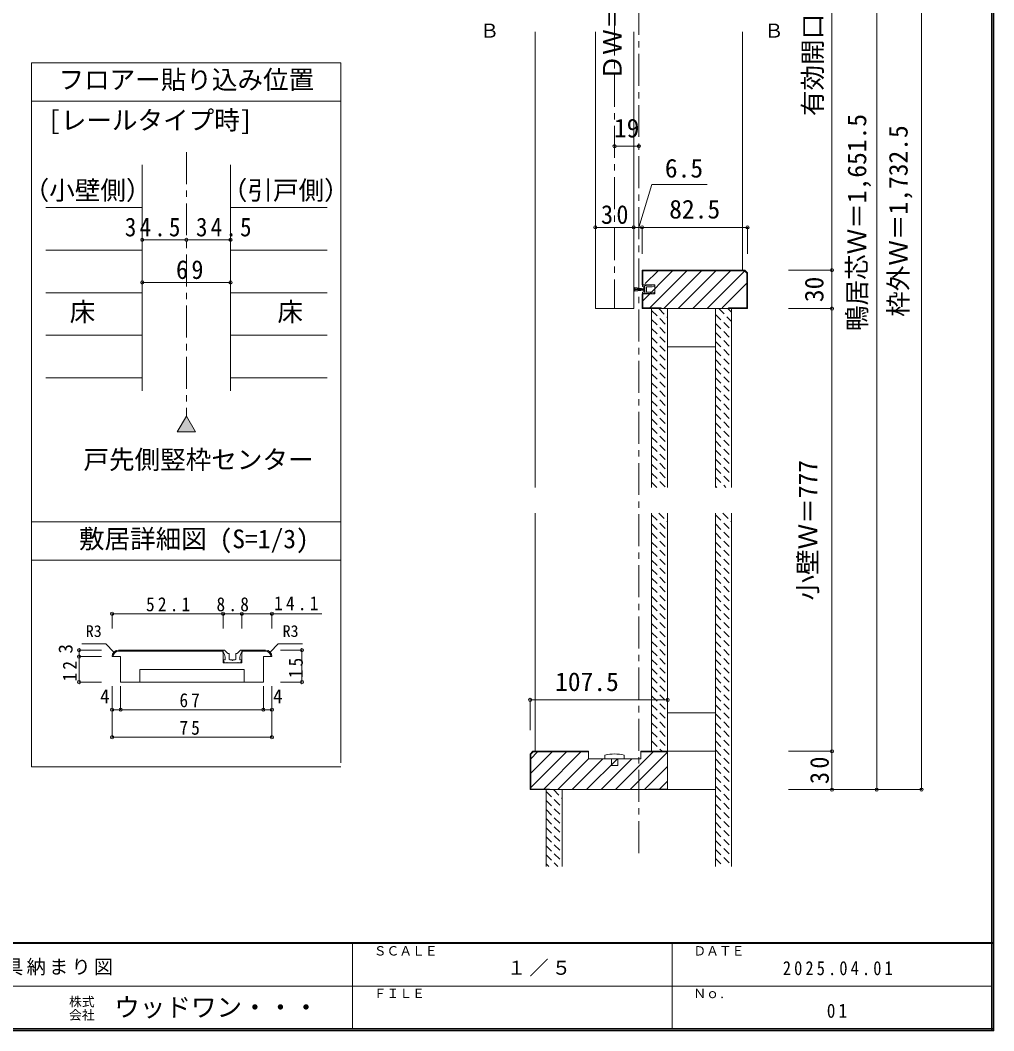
# Model space of a CAD drawing. Units: millimetres, scale not verified, with parts at other scales. Extents: x -957 to 993, y -689 to 708.
# Drawn here: x 231 to 993, y -689 to 101 of the extents above; entities that cross this region are included whole.
import ezdxf
from ezdxf.enums import TextEntityAlignment as Align

# ---------------------------------------------------------------- set-up
doc = ezdxf.new("R2010")
doc.units = ezdxf.units.MM
doc.header["$LTSCALE"] = 5
doc.header["$PDMODE"] = 32
doc.header["$PDSIZE"] = 2.5
doc.linetypes.add('CHAIN1', pattern=[8, 5, -1, 1, -1])
doc.linetypes.add('DASHED1', pattern=[1.8, 1.2, -0.6])
for name, color, linetype, lineweight in [('0-6_扉', 7, 'Continuous', 9), ('0-A_文字', 7, 'Continuous', 9), ('0-B_寸法', 7, 'Continuous', 9), ('F-1_枠', 6, 'Continuous', 9)]:
    doc.layers.add(name, color=color, linetype=linetype, lineweight=lineweight)
doc.layers.add('F-A_文字', color=7, linetype='Continuous')
doc.styles.add('HG丸ｺﾞｼｯｸM-PRO', font='')
doc.styles.add('ＭＳ ゴシック', font='')
doc.styles.get('HG丸ｺﾞｼｯｸM-PRO').set_extended_font_data('HG丸ｺﾞｼｯｸM-PRO')
doc.styles.get('ＭＳ ゴシック').set_extended_font_data('MS Gothic')

# ---------------------------------------------------------------- blocks, each defined once
blk = doc.blocks.new('4')
at = {"layer": '0-A_文字'}
for p, q in [((-7.5, 43.83), (7.5, 43.83)), ((-7.5, 43.83), (-2.5, 8.83)), ((-3.75, 43.83), (-1.25, 8.83)), ((0, 43.83), (0, 8.83)), ((3.75, 43.83), (1.25, 8.83)), ((2.5, 8.83), (7.5, 43.83)), ((-16.5, 3.83), (-16.5, 12.33)), ((-11, 5.33), (-11, 8.83)), ((-11, 8.83), (11, 8.83)), ((16.5, 12.33), (16.5, 3.83))]:
    blk.add_line(p, q, dxfattribs=at)
for points in [[(-15, 13.83), (-11.5, 13.83), (-9, 8.83), (-11.5, 8.83), (-11.5, 3.83), (-2.5, 3.83)], [(-11, 5.33), (11, 5.33), (11, 8.83)], [(2.5, 3.83), (11.5, 3.83), (11.5, 8.83), (9, 8.83), (11.5, 13.83), (15, 13.83)], [(-15.44, -33.59), (-18, -24.67), (-16.5, -24.67), (-16.5, -1.17)], [(0, -2.17), (-10.5, -2.17), (-10.5, -24.67), (-12.54, -33.51)], [(12.54, -33.51), (10.5, -24.67), (10.5, -2.17), (0, -2.17)], [(16.5, -1.17), (16.5, -24.67), (18, -24.67), (15.44, -33.59)]]:
    blk.add_lwpolyline(points, dxfattribs=at)
for centre, radius, start, end in [((-15, 12.33), 1.5, 90, 180), ((-17.83, 1.33), 2.83, 0, 61.92751), ((-17.83, 1.33), 2.83, 298.07249, 0), ((0, 2.49), 2.83, 90, 151.92751), ((0, 2.49), 2.83, 28.07249, 90), ((15, 12.33), 1.5, 0, 90), ((17.83, 1.33), 2.83, 118.07249, 180), ((17.83, 1.33), 2.83, 180, 241.92751), ((-14, -33.17), 1.5, 196.01316, 347.0113), ((14, -33.17), 1.5, 192.9887, 343.98684)]:
    blk.add_arc(centre, radius, start, end, dxfattribs=at)

msp = doc.modelspace()

# ---------------------------------------------------------------- linework, layer by layer
at = {"layer": '0-6_扉'}
for p, q in [((681.141, 92.111), (681.141, -124.22)), ((711.141, 92.111), (711.141, -124.22)), ((711.141, -124.22), (681.141, -124.22))]:
    msp.add_line(p, q, dxfattribs=at)
at = {"layer": '0-B_寸法', "linetype": 'CHAIN1'}
for p, q in [((715.141, -550.036), (715.141, 422.661)), ((696.141, 298.626), (696.141, -124.22)), ((361.215, -1.942), (361.215, -208.332))]:
    msp.add_line(p, q, dxfattribs=at)
at = {"layer": '0-B_寸法'}
for p, q in [((936.216, -500.482), (936.216, 414.126)), ((866.216, 333.126), (866.216, -500.482)), ((901.216, -500.482), (901.216, 321.626)), ((634.141, 92.111), (634.141, -264.151)), ((796.141, 92.111), (796.141, -94.22)), ((240.146, 68.058), (240.146, -482.581)), ((482.023, 68.058), (240.146, 68.058)), ((482.023, 68.058), (482.023, -479.375)), ((482.023, 38.058), (240.146, 38.058)), ((326.715, -11.942), (326.715, -188.449)), ((395.715, -11.942), (395.715, -188.449)), ((715.141, -60.713), (725.329, -27.257)), ((768.499, -27.257), (725.329, -27.257)), ((251.215, -45.244), (326.715, -45.244)), ((395.715, -45.244), (471.215, -45.244)), ((681.14, -85.759), (681.14, -60.713)), ((681.14, -60.713), (711.14, -60.713)), ((711.14, -85.759), (711.14, -60.713)), ((711.141, -60.713), (711.141, -85.759)), ((711.141, -60.713), (717.641, -60.713)), ((711.141, -60.713), (711.141, -81.508)), ((717.641, -60.713), (717.641, -81.508)), ((717.641, -60.713), (717.641, -81.508)), ((326.715, -70.504), (361.215, -70.504)), ((361.215, -70.504), (395.715, -70.504)), ((251.215, -78.545), (326.715, -78.545)), ((395.715, -78.545), (471.215, -78.545)), ((717.64, -105.77), (717.64, -94.22)), ((798.019, -94.22), (717.64, -94.22)), ((718.14, -118.068), (741.489, -94.719)), ((718.14, -105.77), (718.14, -94.72)), ((797.812, -94.72), (718.14, -94.72)), ((720.14, -104.754), (730.175, -94.719)), ((723.803, -123.72), (752.803, -94.719)), ((734.616, -124.22), (764.116, -94.719)), ((745.93, -124.22), (775.43, -94.719)), ((757.244, -124.22), (786.744, -94.719)), ((799.641, -96.548), (797.812, -94.72)), ((800.141, -96.341), (798.019, -94.22)), ((866.216, -94.22), (832.084, -94.22)), ((866.216, -94.22), (866.216, -124.22)), ((768.557, -124.22), (797.935, -94.842)), ((799.641, -96.548), (799.641, -123.72)), ((800.141, -96.341), (800.141, -124.22)), ((326.715, -103.805), (395.715, -103.805)), ((727.64, -105.77), (717.64, -105.77)), ((727.64, -105.77), (727.64, -112.67)), ((780.371, -123.72), (799.641, -104.45)), ((251.215, -111.846), (326.715, -111.846)), ((395.715, -111.846), (471.215, -111.846)), ((717.64, -112.67), (717.64, -124.22)), ((717.64, -112.67), (727.64, -112.67)), ((718.14, -112.67), (718.14, -123.72)), ((800.141, -124.22), (717.64, -124.22)), ((732.64, -123.72), (718.14, -123.72)), ((725.141, -264.151), (725.141, -124.22)), ((732.64, -123.72), (732.64, -124.22)), ((737.641, -264.151), (737.641, -124.22)), ((767.641, -124.22), (737.641, -124.22)), ((775.141, -264.151), (775.141, -124.22)), ((785.141, -123.72), (785.141, -124.22)), ((799.641, -123.72), (785.141, -123.72)), ((787.641, -264.151), (787.641, -124.22)), ((866.216, -124.22), (832.084, -124.22)), ((251.215, -145.148), (326.715, -145.148)), ((395.715, -145.148), (471.215, -145.148)), ((737.641, -154.22), (775.141, -154.22)), ((251.215, -178.449), (326.715, -178.449)), ((395.715, -178.449), (471.215, -178.449)), ((361.215, -208.332), (354.078, -220.694)), ((361.215, -208.332), (368.352, -220.694)), ((368.352, -220.694), (354.078, -220.694)), ((634.141, -284.151), (634.141, -470.482)), ((725.141, -470.482), (725.141, -284.151)), ((737.641, -470.482), (737.641, -284.151)), ((787.641, -560.482), (787.641, -284.151)), ((482.023, -291.088), (240.146, -291.088)), ((482.023, -321.088), (240.146, -321.088)), ((303.125, -362.905), (303.125, -374.572)), ((303.125, -362.905), (389.959, -362.905)), ((389.959, -362.905), (404.625, -362.905)), ((389.959, -362.905), (389.959, -374.572)), ((404.625, -362.905), (404.625, -374.572)), ((404.625, -362.905), (467.058, -362.905)), ((428.125, -362.905), (428.125, -374.572)), ((298.125, -386.386), (279.434, -386.386)), ((304.59, -392.851), (298.125, -386.386)), ((277.264, -391.386), (277.264, -416.386)), ((277.264, -391.386), (294.896, -391.386)), ((308.125, -391.386), (389.959, -391.386)), ((308.125, -392.22), (389.959, -392.22)), ((389.959, -391.386), (389.959, -401.386)), ((393.396, -393.74), (391.286, -391.631)), ((393.749, -393.887), (394.292, -393.887)), ((394.625, -398.386), (394.625, -394.22)), ((399.959, -398.386), (399.959, -394.22)), ((400.835, -393.887), (400.292, -393.887)), ((401.188, -393.74), (403.298, -391.631)), ((404.792, -391.387), (403.887, -391.387)), ((404.625, -391.386), (423.125, -391.386)), ((404.625, -391.386), (404.625, -401.386)), ((404.625, -392.22), (423.125, -392.22)), ((404.792, -393.053), (404.792, -391.387)), ((451.623, -391.386), (434.817, -391.386)), ((451.623, -391.386), (451.623, -416.386)), ((277.264, -396.386), (294.896, -396.386)), ((389.959, -401.386), (404.625, -401.386)), ((391.459, -398.886), (390.459, -398.886)), ((391.459, -398.886), (391.459, -396.78)), ((401.125, -401.386), (393.459, -401.386)), ((395.125, -398.886), (396.792, -398.886)), ((396.792, -398.886), (397.292, -399.386)), ((397.292, -399.386), (397.792, -398.886)), ((397.792, -398.886), (399.459, -398.886)), ((401.459, -401.053), (401.125, -401.386)), ((401.792, -401.386), (401.459, -401.053)), ((401.792, -401.386), (403.625, -401.386)), ((403.125, -398.886), (403.125, -396.78)), ((403.125, -398.886), (404.125, -398.886)), ((403.625, -401.386), (404.435, -399.343)), ((324.792, -406.386), (406.459, -406.386)), ((324.792, -416.386), (324.792, -406.386)), ((406.459, -416.386), (406.459, -406.386)), ((277.264, -416.386), (294.896, -416.386)), ((421.459, -416.386), (309.792, -416.386)), ((451.623, -416.386), (434.817, -416.386)), ((303.125, -437.931), (303.125, -419.505)), ((309.792, -437.931), (309.792, -419.505)), ((421.459, -437.931), (421.459, -419.505)), ((428.125, -437.931), (428.125, -419.505)), ((303.125, -437.931), (428.125, -437.931)), ((303.125, -459.467), (303.125, -437.931)), ((428.125, -459.467), (428.125, -437.931)), ((737.641, -440.482), (775.141, -440.482)), ((303.125, -459.467), (428.125, -459.467)), ((632.262, -470.482), (630.141, -472.604)), ((630.141, -472.604), (630.141, -500.482)), ((632.469, -470.982), (630.641, -472.811)), ((630.641, -498.91), (658.568, -470.982)), ((630.641, -487.596), (647.254, -470.982)), ((630.641, -476.282), (635.941, -470.982)), ((630.641, -472.811), (630.641, -499.982)), ((632.262, -470.482), (675.641, -470.482)), ((632.469, -470.982), (675.641, -470.982)), ((640.882, -499.982), (669.882, -470.982)), ((688.641, -473.482), (688.641, -476.482)), ((696.95, -500.482), (726.45, -470.982)), ((708.264, -500.482), (737.641, -471.106)), ((716.641, -476.482), (716.641, -470.482)), ((737.641, -470.482), (716.641, -470.482)), ((737.641, -470.982), (716.641, -470.982)), ((737.641, -470.482), (737.641, -500.482)), ((737.641, -470.482), (775.141, -470.482)), ((866.216, -470.482), (832.084, -470.482)), ((832.084, -470.482), (866.216, -470.482)), ((651.695, -500.482), (675.695, -476.482)), ((663.009, -500.482), (687.009, -476.482)), ((674.323, -500.482), (698.323, -476.482)), ((685.636, -500.482), (709.637, -476.482)), ((693.641, -476.482), (693.641, -481.482)), ((482.023, -482.581), (240.146, -482.581)), ((719.578, -500.482), (737.641, -482.419)), ((731.391, -499.982), (737.641, -493.733)), ((737.641, -500.482), (630.141, -500.482)), ((630.641, -499.982), (645.141, -499.982)), ((642.641, -560.482), (642.641, -500.482)), ((645.141, -500.482), (645.141, -499.982)), ((655.141, -560.482), (655.141, -500.482)), ((737.641, -500.482), (775.141, -500.482)), ((832.084, -500.482), (936.216, -500.482)), ((901.216, -500.482), (866.216, -500.482))]:
    msp.add_line(p, q, dxfattribs=at)
at = {"layer": '0-B_寸法', "color": 4}
for p, q in [((696.141, 2.743), (715.141, 2.743)), ((717.641, -60.713), (800.141, -60.713)), ((717.641, -60.713), (717.641, -81.508)), ((800.141, -60.713), (800.141, -81.508)), ((630.141, -430.271), (630.141, -453.942)), ((737.641, -430.271), (630.141, -430.271)), ((737.641, -430.271), (737.641, -453.942))]:
    msp.add_line(p, q, dxfattribs=at)
at = {"layer": '0-B_寸法', "linetype": 'DASHED1'}
for p, q in [((725.141, -125.71), (737.641, -138.21)), ((730.778, -124.277), (737.641, -131.139)), ((777.636, -124.22), (787.641, -134.224)), ((784.707, -124.22), (787.641, -127.153)), ((725.141, -132.781), (737.641, -145.281)), ((775.141, -128.795), (787.641, -141.295)), ((725.141, -139.852), (737.641, -152.352)), ((775.141, -135.866), (787.641, -148.366)), ((725.141, -146.923), (737.641, -159.423)), ((775.141, -142.937), (787.641, -155.437)), ((775.141, -150.008), (787.641, -162.508)), ((725.141, -153.994), (737.641, -166.494)), ((775.141, -157.079), (787.641, -169.579)), ((725.141, -161.065), (737.641, -173.565)), ((775.141, -164.15), (787.641, -176.65)), ((725.141, -168.136), (737.641, -180.636)), ((775.141, -171.221), (787.641, -183.721)), ((725.141, -175.207), (737.641, -187.707)), ((775.141, -178.292), (787.641, -190.792)), ((725.141, -182.279), (737.641, -194.779)), ((725.141, -189.35), (737.641, -201.85)), ((775.141, -185.364), (787.641, -197.864)), ((725.141, -196.421), (737.641, -208.921)), ((775.141, -192.435), (787.641, -204.935)), ((725.141, -203.492), (737.641, -215.992)), ((775.141, -199.506), (787.641, -212.006)), ((725.141, -210.563), (737.641, -223.063)), ((775.141, -206.577), (787.641, -219.077)), ((725.141, -217.634), (737.641, -230.134)), ((775.141, -213.648), (787.641, -226.148)), ((775.141, -220.719), (787.641, -233.219)), ((725.141, -224.705), (737.641, -237.205)), ((775.141, -227.79), (787.641, -240.29)), ((725.141, -231.776), (737.641, -244.276)), ((775.141, -234.861), (787.641, -247.361)), ((725.141, -238.847), (737.641, -251.347)), ((775.141, -241.932), (787.641, -254.432)), ((725.141, -245.918), (737.641, -258.418)), ((775.141, -249.003), (787.641, -261.503)), ((725.141, -252.989), (736.303, -264.151)), ((725.141, -260.06), (729.232, -264.151)), ((775.141, -256.074), (783.218, -264.151)), ((775.141, -263.145), (776.147, -264.151)), ((730.778, -284.151), (737.641, -291.014)), ((780.778, -284.151), (787.641, -291.014)), ((725.141, -285.585), (737.641, -298.085)), ((775.141, -285.585), (787.641, -298.085)), ((725.141, -292.656), (737.641, -305.156)), ((725.141, -299.727), (737.641, -312.227)), ((775.141, -292.656), (787.641, -305.156)), ((775.141, -299.727), (787.641, -312.227)), ((725.141, -306.798), (737.641, -319.298)), ((775.141, -306.798), (787.641, -319.298)), ((725.141, -313.869), (737.641, -326.369)), ((775.141, -313.869), (787.641, -326.369)), ((725.141, -320.94), (737.641, -333.44)), ((775.141, -320.94), (787.641, -333.44)), ((725.141, -328.011), (737.641, -340.511)), ((775.141, -328.011), (787.641, -340.511)), ((725.141, -335.082), (737.641, -347.582)), ((775.141, -335.082), (787.641, -347.582)), ((725.141, -342.153), (737.641, -354.653)), ((775.141, -342.153), (787.641, -354.653)), ((725.141, -349.224), (737.641, -361.724)), ((775.141, -349.224), (787.641, -361.724)), ((725.141, -356.295), (737.641, -368.795)), ((725.141, -363.366), (737.641, -375.866)), ((775.141, -356.295), (787.641, -368.795)), ((775.141, -363.366), (787.641, -375.866)), ((725.141, -370.437), (737.641, -382.937)), ((775.141, -370.437), (787.641, -382.937)), ((725.141, -377.509), (737.641, -390.009)), ((775.141, -377.509), (787.641, -390.009)), ((725.141, -384.58), (737.641, -397.08)), ((775.141, -384.58), (787.641, -397.08)), ((725.141, -391.651), (737.641, -404.151)), ((775.141, -391.651), (787.641, -404.151)), ((725.141, -398.722), (737.641, -411.222)), ((775.141, -398.722), (787.641, -411.222)), ((725.141, -405.793), (737.641, -418.293)), ((775.141, -405.793), (787.641, -418.293)), ((725.141, -412.864), (737.641, -425.364)), ((775.141, -412.864), (787.641, -425.364)), ((725.141, -419.935), (737.641, -432.435)), ((775.141, -419.935), (787.641, -432.435)), ((725.141, -427.006), (737.641, -439.506)), ((725.141, -434.077), (737.641, -446.577)), ((775.141, -427.006), (787.641, -439.506)), ((775.141, -434.077), (787.641, -446.577)), ((725.141, -441.148), (737.641, -453.648)), ((775.141, -441.148), (787.641, -453.648)), ((725.141, -448.219), (737.641, -460.719)), ((775.141, -448.219), (787.641, -460.719)), ((725.141, -455.29), (737.641, -467.79)), ((775.141, -455.29), (787.641, -467.79)), ((725.141, -462.361), (733.261, -470.482)), ((775.141, -462.361), (787.641, -474.861)), ((775.141, -469.432), (787.641, -481.932)), ((775.141, -476.503), (787.641, -489.003)), ((775.141, -483.575), (787.641, -496.075)), ((775.141, -490.646), (787.641, -503.146)), ((775.141, -497.717), (787.641, -510.217)), ((642.641, -501.929), (655.141, -514.429)), ((648.265, -500.482), (655.141, -507.358)), ((775.141, -504.788), (787.641, -517.288)), ((642.641, -509), (655.141, -521.5)), ((775.141, -511.859), (787.641, -524.359)), ((642.641, -516.072), (655.141, -528.572)), ((775.141, -518.93), (787.641, -531.43)), ((642.641, -523.143), (655.141, -535.643)), ((775.141, -526.001), (787.641, -538.501)), ((642.641, -530.214), (655.141, -542.714)), ((642.641, -537.285), (655.141, -549.785)), ((775.141, -533.072), (787.641, -545.572)), ((642.641, -544.356), (655.141, -556.856)), ((775.141, -540.143), (787.641, -552.643)), ((642.641, -551.427), (651.696, -560.482)), ((775.141, -547.214), (787.641, -559.714)), ((642.641, -558.498), (644.625, -560.482)), ((775.141, -554.285), (781.338, -560.482))]:
    msp.add_line(p, q, dxfattribs=at)
at = {"layer": '0-B_寸法'}
for points in [[(775.141, -560.482), (775.141, -560.435), (775.141, -284.151)], [(426.661, -392.851), (433.125, -386.386), (451.952, -386.386)], [(389.792, -393.053), (389.792, -391.387), (390.697, -391.387)], [(309.792, -416.386), (309.792, -396.386), (303.125, -396.386)], [(392.792, -401.386), (390.959, -401.386), (390.149, -399.343)], [(392.792, -401.386), (393.125, -401.053), (393.459, -401.386)], [(421.459, -416.386), (421.459, -396.386), (428.125, -396.386)], [(716.641, -476.482), (675.641, -476.482), (675.641, -470.482)], [(703.641, -473.482), (703.641, -476.482), (688.641, -476.482)], [(698.641, -476.482), (698.641, -481.482), (693.641, -481.482)], [(737.641, -499.982), (722.641, -499.982), (722.641, -500.482)]]:
    msp.add_lwpolyline(points, dxfattribs=at)
for centre, radius, start, end in [((308.125, -396.386), 5, 90, 180), ((308.125, -396.386), 4.167, 90, 180), ((386.459, -396.78), 5, 0, 48.19), ((390.697, -392.22), 0.833, 45, 90), ((393.749, -393.387), 0.5, 225, 270), ((394.292, -394.22), 0.333, 0, 90), ((400.292, -394.22), 0.333, 90, 180), ((400.835, -393.387), 0.5, 270, 315), ((408.125, -396.78), 5, 131.81, 180), ((403.887, -392.22), 0.833, 90, 135), ((423.125, -396.386), 5, 0, 90), ((423.125, -396.386), 4.167, 0, 90), ((390.459, -399.22), 0.333, 90, 201.616), ((395.125, -398.386), 0.5, 180, 270), ((399.459, -398.386), 0.5, 270, 0), ((404.125, -399.22), 0.333, 338.384, 90), ((696.141, -503.933), 31.361, 76.16371, 103.83632)]:
    msp.add_arc(centre, radius, start, end, dxfattribs=at)
for p in [(696.141, 2.743), (715.141, 2.743), (681.14, -60.713), (711.14, -60.713), (711.141, -60.713), (717.641, -60.713), (800.141, -60.713), (326.715, -70.504), (361.215, -70.504), (395.715, -70.504), (866.216, -94.22), (326.715, -103.805), (395.715, -103.805), (866.216, -124.22), (303.125, -362.905), (389.959, -362.905), (404.625, -362.905), (428.125, -362.905), (277.264, -391.386), (277.264, -396.386), (451.623, -391.386), (277.264, -416.386), (451.623, -416.386), (630.141, -430.271), (737.641, -430.271), (303.125, -437.931), (309.792, -437.931), (421.459, -437.931), (428.125, -437.931), (303.125, -459.467), (428.125, -459.467), (866.216, -470.482), (866.216, -500.482), (901.216, -500.482), (936.216, -500.482)]:
    msp.add_point(p, dxfattribs=at)
at = {"layer": '0-B_寸法', "color": 16}
msp.add_solid([(368.352, -220.694), (361.215, -208.332), (354.078, -220.694)], dxfattribs=at)
at = {"layer": 'F-1_枠'}
for p, q in [((991.115, 707.602), (991.115, -689.065)), ((991.948, 707.602), (991.948, -689.065)), ((992.782, 707.602), (992.782, -689.065)), ((992.782, -619.898), (-957.218, -619.898)), ((992.782, -620.731), (-957.218, -620.731)), ((491.115, -620.731), (491.115, -687.398)), ((741.115, -620.731), (741.115, -687.398)), ((741.115, -620.731), (741.115, -687.398)), ((17.782, -654.065), (991.115, -654.066)), ((992.782, -687.398), (-957.218, -687.398)), ((992.782, -688.231), (-957.218, -688.231)), ((992.782, -689.065), (-957.218, -689.065))]:
    msp.add_line(p, q, dxfattribs=at)

# ---------------------------------------------------------------- block references
at = {"layer": '0-B_寸法', "xscale": 0.2, "yscale": 0.2, "rotation": 90}
msp.add_blockref('4', (720.706, -109.22), dxfattribs=at)

# ---------------------------------------------------------------- texts
at = {"layer": '0-B_寸法', "style": 'ＭＳ ゴシック'}
for s, height, p in [('有効開口Ｗ＝814.5', 14.66, (862.797, 26.288)), ('ＤＷ＝810', 14.66, (706.141, 54.222)), ('鴨居芯Ｗ＝1,651.5', 14.66, (897.432, -141.812)), ('枠外Ｗ＝1,732.5', 14.66, (929.791, -130.683)), ('30', 14.66, (863.94, -119.22)), ('小壁Ｗ＝777', 14.66, (859.034, -352.555)), ('3', 11, (275.49, -394.077))]:
    msp.add_text(s, height=height, rotation=90, dxfattribs=at).set_placement(p, align=Align.BOTTOM_LEFT)
for s, height, p in [('Ｂ', 11, (590.862, 84.314)), ('Ｂ', 11, (813.327, 84.314)), ('フロアー貼り込み位置', 14.66, (261.215, 43.058)), ('[レールタイプ時]', 14.66, (253.029, 11.368)), ('19', 14.66, (695.641, 5.243)), ('6.5', 14.66, (735.482, -26.177)), ('（小壁側）', 14.66, (233.938, -43.457)), ('（引戸側）', 14.66, (388.958, -43.457)), ('82.5', 14.66, (738.891, -58.213)), ('床', 14.66, (269.965, -138.497)), ('床', 14.66, (432.465, -138.497)), ('戸先側竪枠センター', 14.66, (280.715, -254.074)), ('敷居詳細図 (S=1/3)', 14.66, (277.206, -316.088)), ('R3', 9.164, (282.524, -383.798)), ('R3', 9.164, (436.511, -383.798)), ('107.5', 14.66, (649.619, -427.771)), ('4', 11, (293.684, -436.176)), ('4', 11, (429.001, -436.176))]:
    msp.add_text(s, height=height, dxfattribs=at).set_placement(p, align=Align.BOTTOM_LEFT)
at = {"layer": '0-B_寸法', "attachment_point": 7, "style": 'ＭＳ ゴシック'}
for s, insert, char_height in [('\\T1.27;\\W0.95;30', (685.515, -58.213), 14.66), ('\\T1.28;\\W0.9;34.5', (313.097, -68.004), 14.66), ('\\T1.28;\\W0.9;34.5', (368.734, -68.004), 14.66), ('\\T1.27;\\W0.95;69', (353.09, -101.305), 14.66), ('\\T1.38;\\W0.9;52.1', (329.667, -361.15), 11), ('\\T1.38;\\W0.9;8.8', (384.792, -361.15), 11), ('\\T1.38;\\W0.9;14.1', (429.837, -360.365), 11), ('\\T1.36;\\W0.9;67', (355.834, -436.176), 11), ('\\T1.36;\\W0.9;75', (355.834, -457.712), 11), ('\\T1.39;\\W0.85;2025.04.01', (827.782, -645.732), 11)]:
    msp.add_mtext(s, dxfattribs=dict(at, insert=insert, char_height=char_height))
at = {"layer": '0-B_寸法', "attachment_point": 7, "rotation": 90, "style": 'ＭＳ ゴシック'}
for s, insert, char_height in [('\\T1.36;\\W0.9;12', (275.49, -415.761), 11), ('\\T1.36;\\W0.9;15', (452.456, -413.261), 11), ('\\T1.27;\\W0.95;30', (863.94, -496.107), 14.66)]:
    msp.add_mtext(s, dxfattribs=dict(at, insert=insert, char_height=char_height))
at = {"layer": 'F-1_枠', "color": 7, "style": 'HG丸ｺﾞｼｯｸM-PRO'}
for s, height, p in [('株式', 7.331, (269.449, -672.232)), ('ウッドワン・・・', 14.66, (304.825, -682.398)), ('会社', 7.331, (269.449, -682.565))]:
    msp.add_text(s, height=height, dxfattribs=at).set_placement(p, align=Align.BOTTOM_LEFT)
at = {"layer": 'F-A_文字', "style": 'ＭＳ ゴシック'}
for s, p in [('ＳＣＡＬＥ', (507.782, -632.398)), ('ＳＣＡＬＥ', (507.782, -632.398)), ('ＤＡＴＥ', (757.782, -632.398)), ('ＦＩＬＥ', (507.782, -665.732)), ('Ｎｏ.', (757.782, -665.732))]:
    msp.add_text(s, height=7.331, dxfattribs=at).set_placement(p, align=Align.BOTTOM_LEFT)
at = {"layer": 'F-A_文字', "char_height": 11, "attachment_point": 7, "style": 'ＭＳ ゴシック'}
for s, insert in [('\\T1.17;建具納まり図', (201.115, -645.731)), ('\\T1.17;１／５', (611.949, -646.565)), ('\\T1.17;１／５', (611.949, -646.565)), ('\\T1.36;\\W0.9;01', (862.157, -679.065))]:
    msp.add_mtext(s, dxfattribs=dict(at, insert=insert))

doc.saveas('drawing.dxf')
